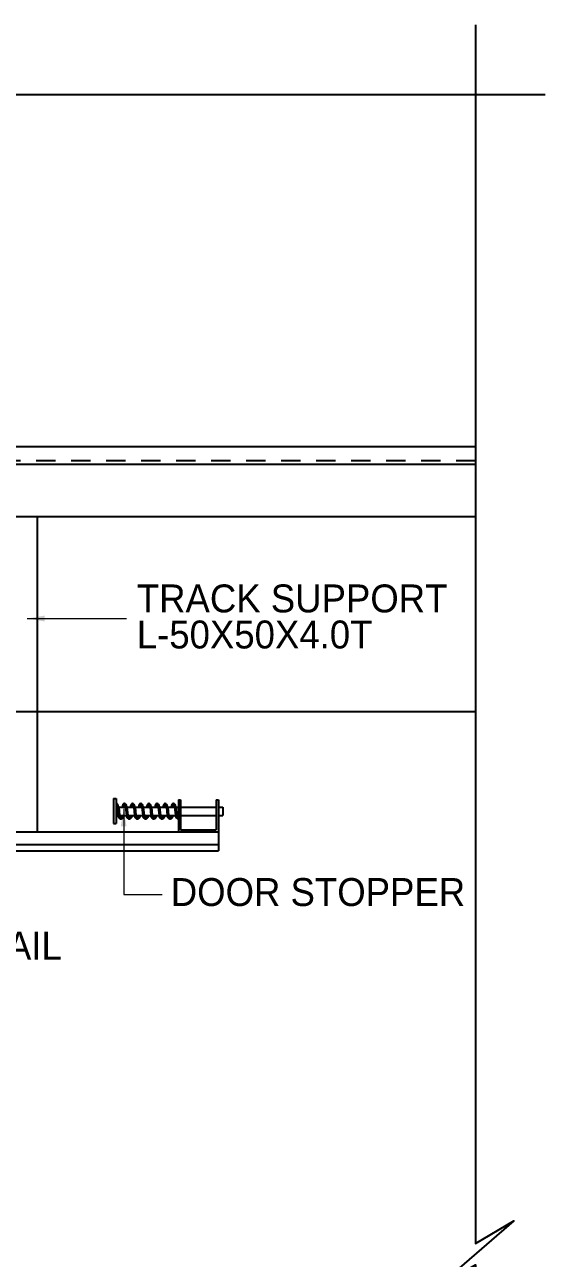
# Model space of a CAD drawing. Header units: millimetres. Extents: x 909 to 159266, y 137 to 21462.
# Drawn here: x 43934 to 45422, y 11241 to 14766 of the extents above; entities that cross this region are included whole.
import ezdxf

# ---------------------------------------------------------------- set-up
doc = ezdxf.new("R2010")
doc.units = ezdxf.units.MM
doc.header["$LTSCALE"] = 50
doc.header["$MEASUREMENT"] = 0
doc.linetypes.add('주단면도-2$0$HID', pattern=[2, 1.1, -0.9])
doc.linetypes.add('주단면도-2$0$주단면도-1$0$STD_CENTER', pattern=[66, 60, -2, 2, -2])
for name, color, linetype in [('OHD Track', 4, 'Continuous'), ('주단면도-2$0$HID', 7, '주단면도-2$0$HID'), ('주단면도-2$0$주단면도-1$0$A-FIN-TYP1', 6, 'Continuous'), ('주단면도-2$0$주단면도-1$0$A-ST-AXIS-CEN', 252, '주단면도-2$0$주단면도-1$0$STD_CENTER'), ('주단면도-2$0$주단면도-1$0$A-ST-CONC', 2, 'Continuous')]:
    doc.layers.add(name, color=color, linetype=linetype)
doc.layers.add('주단면도-2$0$A-ELEV-LIN2', color=7, linetype='Continuous', lineweight=25)
doc.styles.get("Standard").update_dxf_attribs({"font": 'NanumGothicBold.ttf'})
doc.styles.add('헤드라인', font='')
doc.styles.get('헤드라인').set_extended_font_data('HY울릉도M')
doc.dimstyles.new('ISO-25', dxfattribs={"dimtxt": 2.5, "dimasz": 2.5, "dimexe": 1.25, "dimexo": 0.625, "dimtad": 1, "dimtxsty": 'Standard', "dimcen": 2.5, "dimadec": 0, "dimazin": 0, "dimtfac": 1, "dimtmove": 0, "dimatfit": 3, "dimfxl": 1, "dimarcsym": 0})

# ---------------------------------------------------------------- blocks, each defined once
blk = doc.blocks.new('DOOR STOPPER')
at = {"color": 4}
for p, q in [((109463.3, 61094.3, 0), (109463.3, 61023.5, 0)), ((109463.3, 61094.3, 0), (109471.3, 61094.3, 0)), ((109471.3, 61094.3, 0), (109471.3, 61023.5, 0)), ((109648.8, 61091.2, 0), (109648.8, 60998.9, 0)), ((109648.8, 61091.2, 0), (109655.1, 61091.2, 0)), ((109655.1, 61091.2, 0), (109655.1, 61005.3, 0)), ((109756.9, 61091.2, 0), (109756.9, 61005.3, 0)), ((109756.9, 61091.2, 0), (109763.3, 61091.2, 0)), ((109763.3, 61091.2, 0), (109763.3, 60998.9, 0)), ((109471.3, 61069.8, 0), (109648.8, 61069.8, 0)), ((109471.3, 61045.8, 0), (109648.8, 61045.8, 0)), ((109655.1, 61069.8, 0), (109756.9, 61069.8, 0)), ((109655.1, 61045.8, 0), (109756.9, 61045.8, 0)), ((109763.3, 61069.8, 0), (109776, 61069.8, 0)), ((109763.3, 61045.8, 0), (109776, 61045.8, 0)), ((109776, 61069.8, 0), (109776, 61045.8, 0)), ((109463.3, 61023.5, 0), (109471.3, 61023.5, 0)), ((109648.8, 60998.9, 0), (109763.3, 60998.9, 0)), ((109655.1, 61005.3, 0), (109756.9, 61005.3, 0))]:
    blk.add_line(p, q, dxfattribs=at)
at = {"color": 4, "linetype": 'Continuous'}
for p, q in [((109474.5, 61069.4, 0), (109476.8, 61046.4, 0)), ((109478.1, 61070.1, 0), (109480.5, 61046.8, 0)), ((109497.8, 61069.4, 0), (109500.2, 61046.4, 0)), ((109501.5, 61070.1, 0), (109503.9, 61046.8, 0)), ((109521.2, 61069.4, 0), (109523.6, 61046.4, 0)), ((109524.8, 61070.1, 0), (109527.3, 61046.8, 0)), ((109544.6, 61069.4, 0), (109546.9, 61046.4, 0)), ((109548.2, 61070.1, 0), (109550.6, 61046.8, 0)), ((109567.9, 61069.4, 0), (109570.3, 61046.4, 0)), ((109571.6, 61070.1, 0), (109574, 61046.8, 0)), ((109591.3, 61069.4, 0), (109593.6, 61046.4, 0)), ((109594.9, 61070.1, 0), (109597.3, 61046.8, 0)), ((109614.6, 61069.4, 0), (109617, 61046.4, 0)), ((109618.3, 61070.1, 0), (109620.7, 61046.8, 0)), ((109638, 61069.7, 0), (109640.3, 61046.7, 0)), ((109641.6, 61070.4, 0), (109644, 61047.1, 0))]:
    blk.add_line(p, q, dxfattribs=at)
for centre, end_param in [((109471.3, 61064.3, 0), -0.032668), ((109494.7, 61064.3, 0), 1.199537), ((109518, 61064.3, 0), 1.199537), ((109541.4, 61064.3, 0), 1.199537), ((109564.7, 61064.3, 0), 1.199537), ((109588.1, 61064.3, 0), 1.199537), ((109611.4, 61064.3, 0), 1.199537), ((109634.8, 61064.5, 0), 1.199537)]:
    blk.add_ellipse(centre, major_axis=(-0.3, 15.6), ratio=0.477179, start_param=-1.195765, end_param=end_param, dxfattribs=at)
for points, knots in [([(109474.5, 61069.4, 0), (109474.3, 61070.2, 0), (109474.1, 61071, 0), (109473.6, 61072.7, 0), (109473.3, 61073.5, 0), (109472.6, 61074.8, 0), (109472.2, 61075.3, 0), (109471.7, 61075.9, 0), (109471.6, 61076, 0), (109471.4, 61076.1, 0), (109471.3, 61076.1, 0), (109471.3, 61076.2, 0)], [1.9539775, 1.9539775, 1.9539775, 1.9539775, 2.1548685, 2.1548685, 2.4122962, 2.4122962, 2.6697239, 2.6697239, 2.8449346, 2.8449346, 2.9444367, 2.9444367, 2.9444367, 2.9444367]), ([(109494.7, 61076.2, 0), (109494.6, 61076.1, 0), (109494.5, 61076.1, 0), (109494.3, 61075.9, 0), (109494.1, 61075.7, 0), (109493.7, 61075.3, 0), (109493.5, 61075.1, 0), (109492.9, 61074, 0), (109492.5, 61073.1, 0), (109491.9, 61071.4, 0), (109491.7, 61070.8, 0), (109491.6, 61069.8, 0)], [3.3387486, 3.3387486, 3.3387486, 3.3387486, 3.4898819, 3.4898819, 3.6410151, 3.6410151, 3.7921484, 3.7921484, 4.105162, 4.105162, 4.2730649, 4.2730649, 4.2730649, 4.2730649]), ([(109497.8, 61069.4, 0), (109497.7, 61070.2, 0), (109497.5, 61071, 0), (109497, 61072.7, 0), (109496.6, 61073.5, 0), (109495.9, 61074.8, 0), (109495.6, 61075.3, 0), (109495.1, 61075.9, 0), (109494.9, 61076, 0), (109494.7, 61076.1, 0), (109494.7, 61076.1, 0), (109494.7, 61076.2, 0)], [1.9539775, 1.9539775, 1.9539775, 1.9539775, 2.1548685, 2.1548685, 2.4122962, 2.4122962, 2.6697239, 2.6697239, 2.8449346, 2.8449346, 2.9444367, 2.9444367, 2.9444367, 2.9444367]), ([(109518, 61076.2, 0), (109518, 61076.1, 0), (109517.9, 61076.1, 0), (109517.6, 61075.9, 0), (109517.5, 61075.7, 0), (109517.1, 61075.3, 0), (109516.9, 61075.1, 0), (109516.3, 61074, 0), (109515.8, 61073.1, 0), (109515.3, 61071.4, 0), (109515.1, 61070.8, 0), (109515, 61069.8, 0)], [3.3387486, 3.3387486, 3.3387486, 3.3387486, 3.4898819, 3.4898819, 3.6410151, 3.6410151, 3.7921484, 3.7921484, 4.105162, 4.105162, 4.2730649, 4.2730649, 4.2730649, 4.2730649]), ([(109521.2, 61069.4, 0), (109521, 61070.2, 0), (109520.8, 61071, 0), (109520.3, 61072.7, 0), (109520, 61073.5, 0), (109519.3, 61074.8, 0), (109518.9, 61075.3, 0), (109518.4, 61075.9, 0), (109518.3, 61076, 0), (109518.1, 61076.1, 0), (109518, 61076.1, 0), (109518, 61076.2, 0)], [1.9539775, 1.9539775, 1.9539775, 1.9539775, 2.1548685, 2.1548685, 2.4122962, 2.4122962, 2.6697239, 2.6697239, 2.8449346, 2.8449346, 2.9444367, 2.9444367, 2.9444367, 2.9444367]), ([(109541.4, 61076.2, 0), (109541.3, 61076.1, 0), (109541.2, 61076.1, 0), (109541, 61075.9, 0), (109540.8, 61075.7, 0), (109540.5, 61075.3, 0), (109540.3, 61075.1, 0), (109539.6, 61074, 0), (109539.2, 61073.1, 0), (109538.6, 61071.4, 0), (109538.5, 61070.8, 0), (109538.3, 61069.8, 0)], [3.3387486, 3.3387486, 3.3387486, 3.3387486, 3.4898819, 3.4898819, 3.6410151, 3.6410151, 3.7921484, 3.7921484, 4.105162, 4.105162, 4.2730649, 4.2730649, 4.2730649, 4.2730649]), ([(109544.6, 61069.4, 0), (109544.4, 61070.2, 0), (109544.2, 61071, 0), (109543.7, 61072.7, 0), (109543.3, 61073.5, 0), (109542.7, 61074.8, 0), (109542.3, 61075.3, 0), (109541.8, 61075.9, 0), (109541.6, 61076, 0), (109541.4, 61076.1, 0), (109541.4, 61076.1, 0), (109541.4, 61076.2, 0)], [1.9539775, 1.9539775, 1.9539775, 1.9539775, 2.1548685, 2.1548685, 2.4122962, 2.4122962, 2.6697239, 2.6697239, 2.8449346, 2.8449346, 2.9444367, 2.9444367, 2.9444367, 2.9444367]), ([(109564.7, 61076.2, 0), (109564.7, 61076.1, 0), (109564.6, 61076.1, 0), (109564.3, 61075.9, 0), (109564.2, 61075.7, 0), (109563.8, 61075.3, 0), (109563.6, 61075.1, 0), (109563, 61074, 0), (109562.5, 61073.1, 0), (109562, 61071.4, 0), (109561.8, 61070.8, 0), (109561.7, 61069.8, 0)], [3.3387486, 3.3387486, 3.3387486, 3.3387486, 3.4898819, 3.4898819, 3.6410151, 3.6410151, 3.7921484, 3.7921484, 4.105162, 4.105162, 4.2730649, 4.2730649, 4.2730649, 4.2730649]), ([(109567.9, 61069.4, 0), (109567.8, 61070.2, 0), (109567.6, 61071, 0), (109567, 61072.7, 0), (109566.7, 61073.5, 0), (109566, 61074.8, 0), (109565.6, 61075.3, 0), (109565.1, 61075.9, 0), (109565, 61076, 0), (109564.8, 61076.1, 0), (109564.7, 61076.1, 0), (109564.7, 61076.2, 0)], [1.9539775, 1.9539775, 1.9539775, 1.9539775, 2.1548685, 2.1548685, 2.4122962, 2.4122962, 2.6697239, 2.6697239, 2.8449346, 2.8449346, 2.9444367, 2.9444367, 2.9444367, 2.9444367]), ([(109588.1, 61076.2, 0), (109588, 61076.1, 0), (109587.9, 61076.1, 0), (109587.7, 61075.9, 0), (109587.5, 61075.7, 0), (109587.2, 61075.3, 0), (109587, 61075.1, 0), (109586.3, 61074, 0), (109585.9, 61073.1, 0), (109585.3, 61071.4, 0), (109585.2, 61070.8, 0), (109585, 61069.8, 0)], [3.3387486, 3.3387486, 3.3387486, 3.3387486, 3.4898819, 3.4898819, 3.6410151, 3.6410151, 3.7921484, 3.7921484, 4.105162, 4.105162, 4.2730649, 4.2730649, 4.2730649, 4.2730649]), ([(109591.3, 61069.4, 0), (109591.1, 61070.2, 0), (109590.9, 61071, 0), (109590.4, 61072.7, 0), (109590.1, 61073.5, 0), (109589.4, 61074.8, 0), (109589, 61075.3, 0), (109588.5, 61075.9, 0), (109588.3, 61076, 0), (109588.1, 61076.1, 0), (109588.1, 61076.1, 0), (109588.1, 61076.2, 0)], [1.9539775, 1.9539775, 1.9539775, 1.9539775, 2.1548685, 2.1548685, 2.4122962, 2.4122962, 2.6697239, 2.6697239, 2.8449346, 2.8449346, 2.9444367, 2.9444367, 2.9444367, 2.9444367]), ([(109611.4, 61076.2, 0), (109611.4, 61076.1, 0), (109611.3, 61076.1, 0), (109611, 61075.9, 0), (109610.9, 61075.7, 0), (109610.5, 61075.3, 0), (109610.3, 61075.1, 0), (109609.7, 61074, 0), (109609.3, 61073.1, 0), (109608.7, 61071.4, 0), (109608.5, 61070.8, 0), (109608.4, 61069.8, 0)], [3.3387486, 3.3387486, 3.3387486, 3.3387486, 3.4898819, 3.4898819, 3.6410151, 3.6410151, 3.7921484, 3.7921484, 4.105162, 4.105162, 4.2730649, 4.2730649, 4.2730649, 4.2730649]), ([(109614.6, 61069.4, 0), (109614.5, 61070.2, 0), (109614.3, 61071, 0), (109613.8, 61072.7, 0), (109613.4, 61073.5, 0), (109612.7, 61074.8, 0), (109612.4, 61075.3, 0), (109611.9, 61075.9, 0), (109611.7, 61076, 0), (109611.5, 61076.1, 0), (109611.5, 61076.1, 0), (109611.4, 61076.2, 0)], [1.9539775, 1.9539775, 1.9539775, 1.9539775, 2.1548685, 2.1548685, 2.4122962, 2.4122962, 2.6697239, 2.6697239, 2.8449346, 2.8449346, 2.9444367, 2.9444367, 2.9444367, 2.9444367]), ([(109634.8, 61076.4, 0), (109634.7, 61076.4, 0), (109634.6, 61076.4, 0), (109634.4, 61076.2, 0), (109634.2, 61076, 0), (109633.8, 61075.6, 0), (109633.6, 61075.3, 0), (109633, 61074.3, 0), (109632.6, 61073.4, 0), (109632, 61071.7, 0), (109631.9, 61071.1, 0), (109631.7, 61070.1, 0)], [3.3387486, 3.3387486, 3.3387486, 3.3387486, 3.4898819, 3.4898819, 3.6410151, 3.6410151, 3.7921484, 3.7921484, 4.105162, 4.105162, 4.2730649, 4.2730649, 4.2730649, 4.2730649]), ([(109638, 61069.7, 0), (109637.8, 61070.5, 0), (109637.6, 61071.3, 0), (109637.1, 61073, 0), (109636.7, 61073.8, 0), (109636, 61075.1, 0), (109635.7, 61075.6, 0), (109635.2, 61076.2, 0), (109635, 61076.3, 0), (109634.8, 61076.4, 0), (109634.8, 61076.4, 0), (109634.8, 61076.4, 0)], [1.9539775, 1.9539775, 1.9539775, 1.9539775, 2.1548685, 2.1548685, 2.4122962, 2.4122962, 2.6697239, 2.6697239, 2.8449346, 2.8449346, 2.9444367, 2.9444367, 2.9444367, 2.9444367]), ([(109492.9, 61045.8, 0), (109491.5, 61041.4, 0), (109491.2, 61040.8, 0), (109490.7, 61039.9, 0), (109490.5, 61039.5, 0), (109490, 61038.8, 0), (109489.7, 61038.4, 0), (109489.2, 61037.8, 0), (109488.8, 61037.5, 0), (109488.2, 61036.9, 0), (109487.9, 61036.7, 0), (109487.3, 61036.4, 0), (109487.1, 61036.3, 0), (109486.7, 61036.1, 0), (109486.5, 61036, 0), (109486.1, 61035.9, 0), (109485.9, 61035.9, 0), (109485.6, 61035.8, 0), (109485.5, 61035.8, 0), (109485.3, 61035.8, 0), (109485.2, 61035.8, 0), (109484.8, 61035.8, 0), (109484.5, 61035.8, 0), (109484.2, 61035.9, 0), (109484.1, 61035.9, 0), (109483.9, 61035.9, 0), (109483.8, 61035.9, 0), (109483.7, 61036, 0), (109483.6, 61036, 0), (109483.4, 61036.1, 0), (109483.2, 61036.1, 0), (109482.7, 61036.3, 0), (109482.5, 61036.5, 0), (109482, 61036.8, 0), (109481.8, 61036.9, 0), (109481.5, 61037.1, 0), (109481.4, 61037.3, 0), (109481, 61037.6, 0), (109480.8, 61037.9, 0), (109480.3, 61038.4, 0), (109480.1, 61038.7, 0), (109479.5, 61039.5, 0), (109479.1, 61040.1, 0), (109478.5, 61041.3, 0), (109478.2, 61042, 0), (109477.7, 61043.4, 0), (109477.5, 61044.2, 0), (109477.2, 61045.3, 0), (109477.1, 61045.7, 0), (109476.8, 61046.4, 0)], [2.284157, 2.284157, 2.284157, 2.284157, 2.422346, 2.422346, 2.53296, 2.53296, 2.643575, 2.643575, 2.760459, 2.760459, 2.877343, 2.877343, 2.943322, 2.943322, 3.009301, 3.009301, 3.067956, 3.067956, 3.100399, 3.100399, 3.132842, 3.132842, 3.209433, 3.209433, 3.242764, 3.242764, 3.266879, 3.266879, 3.290995, 3.290995, 3.339227, 3.339227, 3.435689, 3.435689, 3.491675, 3.491675, 3.54766, 3.54766, 3.639733, 3.639733, 3.731806, 3.731806, 3.894315, 3.894315, 4.056824, 4.056824, 4.219333, 4.219333, 4.293854, 4.293854, 4.293854, 4.293854]), ([(109489.1, 61045.8, 0), (109489, 61045.5, 0), (109488.9, 61045.1, 0), (109488.4, 61043.7, 0), (109488, 61042.7, 0), (109487.2, 61041.2, 0), (109486.8, 61040.6, 0), (109486.1, 61040, 0), (109485.8, 61039.8, 0), (109485.4, 61039.6, 0), (109485.3, 61039.5, 0), (109485, 61039.5, 0), (109484.9, 61039.5, 0), (109484.6, 61039.6, 0), (109484.4, 61039.7, 0), (109483.9, 61040, 0), (109483.6, 61040.2, 0), (109483.1, 61040.8, 0), (109482.8, 61041.2, 0), (109482.2, 61042.2, 0), (109481.9, 61042.8, 0), (109481.3, 61044.4, 0), (109480.9, 61045.6, 0), (109480.7, 61046.8, 0)], [2.066081, 2.066081, 2.066081, 2.066081, 2.158304, 2.158304, 2.432845, 2.432845, 2.707387, 2.707387, 2.892355, 2.892355, 3.077323, 3.077323, 3.262291, 3.262291, 3.44726, 3.44726, 3.632228, 3.632228, 3.817196, 3.817196, 4.002164, 4.002164, 4.293854, 4.293854, 4.293854, 4.293854]), ([(109516.3, 61045.8, 0), (109514.8, 61041.4, 0), (109514.6, 61040.8, 0), (109514.1, 61039.9, 0), (109513.8, 61039.5, 0), (109513.3, 61038.8, 0), (109513.1, 61038.4, 0), (109512.5, 61037.8, 0), (109512.2, 61037.5, 0), (109511.6, 61036.9, 0), (109511.2, 61036.7, 0), (109510.7, 61036.4, 0), (109510.5, 61036.3, 0), (109510.1, 61036.1, 0), (109509.9, 61036, 0), (109509.4, 61035.9, 0), (109509.2, 61035.9, 0), (109509, 61035.8, 0), (109508.9, 61035.8, 0), (109508.7, 61035.8, 0), (109508.6, 61035.8, 0), (109508.2, 61035.8, 0), (109507.9, 61035.8, 0), (109507.5, 61035.9, 0), (109507.4, 61035.9, 0), (109507.2, 61035.9, 0), (109507.2, 61035.9, 0), (109507, 61036, 0), (109506.9, 61036, 0), (109506.7, 61036.1, 0), (109506.6, 61036.1, 0), (109506.1, 61036.3, 0), (109505.8, 61036.5, 0), (109505.4, 61036.8, 0), (109505.2, 61036.9, 0), (109504.9, 61037.1, 0), (109504.7, 61037.3, 0), (109504.3, 61037.6, 0), (109504.1, 61037.9, 0), (109503.6, 61038.4, 0), (109503.4, 61038.7, 0), (109502.8, 61039.5, 0), (109502.5, 61040.1, 0), (109501.9, 61041.3, 0), (109501.6, 61042, 0), (109501.1, 61043.4, 0), (109500.8, 61044.2, 0), (109500.5, 61045.3, 0), (109500.5, 61045.7, 0), (109500.2, 61046.4, 0)], [2.284157, 2.284157, 2.284157, 2.284157, 2.422346, 2.422346, 2.53296, 2.53296, 2.643575, 2.643575, 2.760459, 2.760459, 2.877343, 2.877343, 2.943322, 2.943322, 3.009301, 3.009301, 3.067956, 3.067956, 3.100399, 3.100399, 3.132842, 3.132842, 3.209433, 3.209433, 3.242764, 3.242764, 3.266879, 3.266879, 3.290995, 3.290995, 3.339227, 3.339227, 3.435689, 3.435689, 3.491675, 3.491675, 3.54766, 3.54766, 3.639733, 3.639733, 3.731806, 3.731806, 3.894315, 3.894315, 4.056824, 4.056824, 4.219333, 4.219333, 4.293854, 4.293854, 4.293854, 4.293854]), ([(109512.4, 61045.8, 0), (109512.3, 61045.5, 0), (109512.2, 61045.1, 0), (109511.8, 61043.7, 0), (109511.4, 61042.7, 0), (109510.6, 61041.2, 0), (109510.1, 61040.6, 0), (109509.4, 61040, 0), (109509.2, 61039.8, 0), (109508.8, 61039.6, 0), (109508.6, 61039.5, 0), (109508.3, 61039.5, 0), (109508.2, 61039.5, 0), (109507.9, 61039.6, 0), (109507.7, 61039.7, 0), (109507.3, 61040, 0), (109507, 61040.2, 0), (109506.4, 61040.8, 0), (109506.1, 61041.2, 0), (109505.6, 61042.2, 0), (109505.3, 61042.8, 0), (109504.6, 61044.4, 0), (109504.3, 61045.6, 0), (109504, 61046.8, 0)], [2.066081, 2.066081, 2.066081, 2.066081, 2.158304, 2.158304, 2.432845, 2.432845, 2.707387, 2.707387, 2.892355, 2.892355, 3.077323, 3.077323, 3.262291, 3.262291, 3.44726, 3.44726, 3.632228, 3.632228, 3.817196, 3.817196, 4.002164, 4.002164, 4.293854, 4.293854, 4.293854, 4.293854]), ([(109539.7, 61045.8, 0), (109538.2, 61041.4, 0), (109537.9, 61040.8, 0), (109537.4, 61039.9, 0), (109537.2, 61039.5, 0), (109536.7, 61038.8, 0), (109536.4, 61038.4, 0), (109535.9, 61037.8, 0), (109535.6, 61037.5, 0), (109534.9, 61036.9, 0), (109534.6, 61036.7, 0), (109534, 61036.4, 0), (109533.8, 61036.3, 0), (109533.4, 61036.1, 0), (109533.2, 61036, 0), (109532.8, 61035.9, 0), (109532.6, 61035.9, 0), (109532.3, 61035.8, 0), (109532.2, 61035.8, 0), (109532, 61035.8, 0), (109531.9, 61035.8, 0), (109531.5, 61035.8, 0), (109531.2, 61035.8, 0), (109530.9, 61035.9, 0), (109530.8, 61035.9, 0), (109530.6, 61035.9, 0), (109530.5, 61035.9, 0), (109530.4, 61036, 0), (109530.3, 61036, 0), (109530.1, 61036.1, 0), (109529.9, 61036.1, 0), (109529.5, 61036.3, 0), (109529.2, 61036.5, 0), (109528.7, 61036.8, 0), (109528.6, 61036.9, 0), (109528.2, 61037.1, 0), (109528.1, 61037.3, 0), (109527.7, 61037.6, 0), (109527.5, 61037.9, 0), (109527, 61038.4, 0), (109526.8, 61038.7, 0), (109526.2, 61039.5, 0), (109525.9, 61040.1, 0), (109525.2, 61041.3, 0), (109524.9, 61042, 0), (109524.4, 61043.4, 0), (109524.2, 61044.2, 0), (109523.9, 61045.3, 0), (109523.8, 61045.7, 0), (109523.6, 61046.4, 0)], [2.284157, 2.284157, 2.284157, 2.284157, 2.422346, 2.422346, 2.53296, 2.53296, 2.643575, 2.643575, 2.760459, 2.760459, 2.877343, 2.877343, 2.943322, 2.943322, 3.009301, 3.009301, 3.067956, 3.067956, 3.100399, 3.100399, 3.132842, 3.132842, 3.209433, 3.209433, 3.242764, 3.242764, 3.266879, 3.266879, 3.290995, 3.290995, 3.339227, 3.339227, 3.435689, 3.435689, 3.491675, 3.491675, 3.54766, 3.54766, 3.639733, 3.639733, 3.731806, 3.731806, 3.894315, 3.894315, 4.056824, 4.056824, 4.219333, 4.219333, 4.293854, 4.293854, 4.293854, 4.293854]), ([(109535.8, 61045.8, 0), (109535.7, 61045.5, 0), (109535.6, 61045.1, 0), (109535.1, 61043.7, 0), (109534.7, 61042.7, 0), (109533.9, 61041.2, 0), (109533.5, 61040.6, 0), (109532.8, 61040, 0), (109532.5, 61039.8, 0), (109532.1, 61039.6, 0), (109532, 61039.5, 0), (109531.7, 61039.5, 0), (109531.6, 61039.5, 0), (109531.3, 61039.6, 0), (109531.1, 61039.7, 0), (109530.6, 61040, 0), (109530.3, 61040.2, 0), (109529.8, 61040.8, 0), (109529.5, 61041.2, 0), (109528.9, 61042.2, 0), (109528.6, 61042.8, 0), (109528, 61044.4, 0), (109527.6, 61045.6, 0), (109527.4, 61046.8, 0)], [2.066081, 2.066081, 2.066081, 2.066081, 2.158304, 2.158304, 2.432845, 2.432845, 2.707387, 2.707387, 2.892355, 2.892355, 3.077323, 3.077323, 3.262291, 3.262291, 3.44726, 3.44726, 3.632228, 3.632228, 3.817196, 3.817196, 4.002164, 4.002164, 4.293854, 4.293854, 4.293854, 4.293854]), ([(109563, 61045.8, 0), (109561.5, 61041.4, 0), (109561.3, 61040.8, 0), (109560.8, 61039.9, 0), (109560.5, 61039.5, 0), (109560, 61038.8, 0), (109559.8, 61038.4, 0), (109559.2, 61037.8, 0), (109558.9, 61037.5, 0), (109558.3, 61036.9, 0), (109557.9, 61036.7, 0), (109557.4, 61036.4, 0), (109557.2, 61036.3, 0), (109556.8, 61036.1, 0), (109556.6, 61036, 0), (109556.2, 61035.9, 0), (109556, 61035.9, 0), (109555.7, 61035.8, 0), (109555.6, 61035.8, 0), (109555.4, 61035.8, 0), (109555.3, 61035.8, 0), (109554.9, 61035.8, 0), (109554.6, 61035.8, 0), (109554.2, 61035.9, 0), (109554.1, 61035.9, 0), (109553.9, 61035.9, 0), (109553.9, 61035.9, 0), (109553.7, 61036, 0), (109553.7, 61036, 0), (109553.4, 61036.1, 0), (109553.3, 61036.1, 0), (109552.8, 61036.3, 0), (109552.5, 61036.5, 0), (109552.1, 61036.8, 0), (109551.9, 61036.9, 0), (109551.6, 61037.1, 0), (109551.4, 61037.3, 0), (109551.1, 61037.6, 0), (109550.8, 61037.9, 0), (109550.4, 61038.4, 0), (109550.1, 61038.7, 0), (109549.6, 61039.5, 0), (109549.2, 61040.1, 0), (109548.6, 61041.3, 0), (109548.3, 61042, 0), (109547.8, 61043.4, 0), (109547.5, 61044.2, 0), (109547.3, 61045.3, 0), (109547.2, 61045.7, 0), (109546.9, 61046.4, 0)], [2.284157, 2.284157, 2.284157, 2.284157, 2.422346, 2.422346, 2.53296, 2.53296, 2.643575, 2.643575, 2.760459, 2.760459, 2.877343, 2.877343, 2.943322, 2.943322, 3.009301, 3.009301, 3.067956, 3.067956, 3.100399, 3.100399, 3.132842, 3.132842, 3.209433, 3.209433, 3.242764, 3.242764, 3.266879, 3.266879, 3.290995, 3.290995, 3.339227, 3.339227, 3.435689, 3.435689, 3.491675, 3.491675, 3.54766, 3.54766, 3.639733, 3.639733, 3.731806, 3.731806, 3.894315, 3.894315, 4.056824, 4.056824, 4.219333, 4.219333, 4.293854, 4.293854, 4.293854, 4.293854]), ([(109559.1, 61045.8, 0), (109559, 61045.5, 0), (109558.9, 61045.1, 0), (109558.5, 61043.7, 0), (109558.1, 61042.7, 0), (109557.3, 61041.2, 0), (109556.8, 61040.6, 0), (109556.1, 61040, 0), (109555.9, 61039.8, 0), (109555.5, 61039.6, 0), (109555.3, 61039.5, 0), (109555, 61039.5, 0), (109554.9, 61039.5, 0), (109554.6, 61039.6, 0), (109554.4, 61039.7, 0), (109554, 61040, 0), (109553.7, 61040.2, 0), (109553.1, 61040.8, 0), (109552.8, 61041.2, 0), (109552.3, 61042.2, 0), (109552, 61042.8, 0), (109551.3, 61044.4, 0), (109551, 61045.6, 0), (109550.7, 61046.8, 0)], [2.066081, 2.066081, 2.066081, 2.066081, 2.158304, 2.158304, 2.432845, 2.432845, 2.707387, 2.707387, 2.892355, 2.892355, 3.077323, 3.077323, 3.262291, 3.262291, 3.44726, 3.44726, 3.632228, 3.632228, 3.817196, 3.817196, 4.002164, 4.002164, 4.293854, 4.293854, 4.293854, 4.293854]), ([(109586.4, 61045.8, 0), (109584.9, 61041.4, 0), (109584.6, 61040.8, 0), (109584.1, 61039.9, 0), (109583.9, 61039.5, 0), (109583.4, 61038.8, 0), (109583.1, 61038.4, 0), (109582.6, 61037.8, 0), (109582.3, 61037.5, 0), (109581.6, 61036.9, 0), (109581.3, 61036.7, 0), (109580.7, 61036.4, 0), (109580.6, 61036.3, 0), (109580.1, 61036.1, 0), (109579.9, 61036, 0), (109579.5, 61035.9, 0), (109579.3, 61035.9, 0), (109579, 61035.8, 0), (109578.9, 61035.8, 0), (109578.7, 61035.8, 0), (109578.6, 61035.8, 0), (109578.2, 61035.8, 0), (109578, 61035.8, 0), (109577.6, 61035.9, 0), (109577.5, 61035.9, 0), (109577.3, 61035.9, 0), (109577.2, 61035.9, 0), (109577.1, 61036, 0), (109577, 61036, 0), (109576.8, 61036.1, 0), (109576.6, 61036.1, 0), (109576.2, 61036.3, 0), (109575.9, 61036.5, 0), (109575.4, 61036.8, 0), (109575.3, 61036.9, 0), (109575, 61037.1, 0), (109574.8, 61037.3, 0), (109574.4, 61037.6, 0), (109574.2, 61037.9, 0), (109573.7, 61038.4, 0), (109573.5, 61038.7, 0), (109572.9, 61039.5, 0), (109572.6, 61040.1, 0), (109571.9, 61041.3, 0), (109571.7, 61042, 0), (109571.1, 61043.4, 0), (109570.9, 61044.2, 0), (109570.6, 61045.3, 0), (109570.5, 61045.7, 0), (109570.3, 61046.4, 0)], [2.284157, 2.284157, 2.284157, 2.284157, 2.422346, 2.422346, 2.53296, 2.53296, 2.643575, 2.643575, 2.760459, 2.760459, 2.877343, 2.877343, 2.943322, 2.943322, 3.009301, 3.009301, 3.067956, 3.067956, 3.100399, 3.100399, 3.132842, 3.132842, 3.209433, 3.209433, 3.242764, 3.242764, 3.266879, 3.266879, 3.290995, 3.290995, 3.339227, 3.339227, 3.435689, 3.435689, 3.491675, 3.491675, 3.54766, 3.54766, 3.639733, 3.639733, 3.731806, 3.731806, 3.894315, 3.894315, 4.056824, 4.056824, 4.219333, 4.219333, 4.293854, 4.293854, 4.293854, 4.293854]), ([(109582.5, 61045.8, 0), (109582.4, 61045.5, 0), (109582.3, 61045.1, 0), (109581.9, 61043.7, 0), (109581.5, 61042.7, 0), (109580.6, 61041.2, 0), (109580.2, 61040.6, 0), (109579.5, 61040, 0), (109579.3, 61039.8, 0), (109578.8, 61039.6, 0), (109578.7, 61039.5, 0), (109578.4, 61039.5, 0), (109578.3, 61039.5, 0), (109578, 61039.6, 0), (109577.8, 61039.7, 0), (109577.3, 61040, 0), (109577.1, 61040.2, 0), (109576.5, 61040.8, 0), (109576.2, 61041.2, 0), (109575.6, 61042.2, 0), (109575.4, 61042.8, 0), (109574.7, 61044.4, 0), (109574.3, 61045.6, 0), (109574.1, 61046.8, 0)], [2.066081, 2.066081, 2.066081, 2.066081, 2.158304, 2.158304, 2.432845, 2.432845, 2.707387, 2.707387, 2.892355, 2.892355, 3.077323, 3.077323, 3.262291, 3.262291, 3.44726, 3.44726, 3.632228, 3.632228, 3.817196, 3.817196, 4.002164, 4.002164, 4.293854, 4.293854, 4.293854, 4.293854]), ([(109609.7, 61045.8, 0), (109608.2, 61041.4, 0), (109608, 61040.8, 0), (109607.5, 61039.9, 0), (109607.2, 61039.5, 0), (109606.7, 61038.8, 0), (109606.5, 61038.4, 0), (109605.9, 61037.8, 0), (109605.6, 61037.5, 0), (109605, 61036.9, 0), (109604.7, 61036.7, 0), (109604.1, 61036.4, 0), (109603.9, 61036.3, 0), (109603.5, 61036.1, 0), (109603.3, 61036, 0), (109602.9, 61035.9, 0), (109602.7, 61035.9, 0), (109602.4, 61035.8, 0), (109602.3, 61035.8, 0), (109602.1, 61035.8, 0), (109602, 61035.8, 0), (109601.6, 61035.8, 0), (109601.3, 61035.8, 0), (109600.9, 61035.9, 0), (109600.8, 61035.9, 0), (109600.7, 61035.9, 0), (109600.6, 61035.9, 0), (109600.4, 61036, 0), (109600.4, 61036, 0), (109600.1, 61036.1, 0), (109600, 61036.1, 0), (109599.5, 61036.3, 0), (109599.2, 61036.5, 0), (109598.8, 61036.8, 0), (109598.6, 61036.9, 0), (109598.3, 61037.1, 0), (109598.2, 61037.3, 0), (109597.8, 61037.6, 0), (109597.5, 61037.9, 0), (109597.1, 61038.4, 0), (109596.9, 61038.7, 0), (109596.3, 61039.5, 0), (109595.9, 61040.1, 0), (109595.3, 61041.3, 0), (109595, 61042, 0), (109594.5, 61043.4, 0), (109594.3, 61044.2, 0), (109594, 61045.3, 0), (109593.9, 61045.7, 0), (109593.6, 61046.4, 0)], [2.284157, 2.284157, 2.284157, 2.284157, 2.422346, 2.422346, 2.53296, 2.53296, 2.643575, 2.643575, 2.760459, 2.760459, 2.877343, 2.877343, 2.943322, 2.943322, 3.009301, 3.009301, 3.067956, 3.067956, 3.100399, 3.100399, 3.132842, 3.132842, 3.209433, 3.209433, 3.242764, 3.242764, 3.266879, 3.266879, 3.290995, 3.290995, 3.339227, 3.339227, 3.435689, 3.435689, 3.491675, 3.491675, 3.54766, 3.54766, 3.639733, 3.639733, 3.731806, 3.731806, 3.894315, 3.894315, 4.056824, 4.056824, 4.219333, 4.219333, 4.293854, 4.293854, 4.293854, 4.293854]), ([(109605.9, 61045.8, 0), (109605.8, 61045.5, 0), (109605.7, 61045.1, 0), (109605.2, 61043.7, 0), (109604.8, 61042.7, 0), (109604, 61041.2, 0), (109603.5, 61040.6, 0), (109602.9, 61040, 0), (109602.6, 61039.8, 0), (109602.2, 61039.6, 0), (109602, 61039.5, 0), (109601.8, 61039.5, 0), (109601.6, 61039.5, 0), (109601.3, 61039.6, 0), (109601.1, 61039.7, 0), (109600.7, 61040, 0), (109600.4, 61040.2, 0), (109599.9, 61040.8, 0), (109599.6, 61041.2, 0), (109599, 61042.2, 0), (109598.7, 61042.8, 0), (109598.1, 61044.4, 0), (109597.7, 61045.6, 0), (109597.4, 61046.8, 0)], [2.066081, 2.066081, 2.066081, 2.066081, 2.158304, 2.158304, 2.432845, 2.432845, 2.707387, 2.707387, 2.892355, 2.892355, 3.077323, 3.077323, 3.262291, 3.262291, 3.44726, 3.44726, 3.632228, 3.632228, 3.817196, 3.817196, 4.002164, 4.002164, 4.293854, 4.293854, 4.293854, 4.293854]), ([(109633.1, 61045.8, 0), (109631.6, 61041.4, 0), (109631.3, 61040.8, 0), (109630.8, 61039.9, 0), (109630.6, 61039.5, 0), (109630.1, 61038.8, 0), (109629.8, 61038.4, 0), (109629.3, 61037.8, 0), (109629, 61037.5, 0), (109628.3, 61036.9, 0), (109628, 61036.7, 0), (109627.5, 61036.4, 0), (109627.3, 61036.3, 0), (109626.9, 61036.1, 0), (109626.6, 61036, 0), (109626.2, 61035.9, 0), (109626, 61035.9, 0), (109625.7, 61035.8, 0), (109625.6, 61035.8, 0), (109625.4, 61035.8, 0), (109625.3, 61035.8, 0), (109625, 61035.8, 0), (109624.7, 61035.8, 0), (109624.3, 61035.9, 0), (109624.2, 61035.9, 0), (109624, 61035.9, 0), (109624, 61035.9, 0), (109623.8, 61036, 0), (109623.7, 61036, 0), (109623.5, 61036.1, 0), (109623.3, 61036.1, 0), (109622.9, 61036.3, 0), (109622.6, 61036.5, 0), (109622.1, 61036.8, 0), (109622, 61036.9, 0), (109621.7, 61037.1, 0), (109621.5, 61037.3, 0), (109621.1, 61037.6, 0), (109620.9, 61037.9, 0), (109620.4, 61038.4, 0), (109620.2, 61038.7, 0), (109619.6, 61039.5, 0), (109619.3, 61040.1, 0), (109618.7, 61041.3, 0), (109618.4, 61042, 0), (109617.8, 61043.4, 0), (109617.6, 61044.2, 0), (109617.3, 61045.3, 0), (109617.2, 61045.7, 0), (109617, 61046.4, 0)], [2.284157, 2.284157, 2.284157, 2.284157, 2.422346, 2.422346, 2.53296, 2.53296, 2.643575, 2.643575, 2.760459, 2.760459, 2.877343, 2.877343, 2.943322, 2.943322, 3.009301, 3.009301, 3.067956, 3.067956, 3.100399, 3.100399, 3.132842, 3.132842, 3.209433, 3.209433, 3.242764, 3.242764, 3.266879, 3.266879, 3.290995, 3.290995, 3.339227, 3.339227, 3.435689, 3.435689, 3.491675, 3.491675, 3.54766, 3.54766, 3.639733, 3.639733, 3.731806, 3.731806, 3.894315, 3.894315, 4.056824, 4.056824, 4.219333, 4.219333, 4.293854, 4.293854, 4.293854, 4.293854]), ([(109629.2, 61045.8, 0), (109629.1, 61045.5, 0), (109629, 61045.1, 0), (109628.6, 61043.7, 0), (109628.2, 61042.7, 0), (109627.3, 61041.2, 0), (109626.9, 61040.6, 0), (109626.2, 61040, 0), (109626, 61039.8, 0), (109625.6, 61039.6, 0), (109625.4, 61039.5, 0), (109625.1, 61039.5, 0), (109625, 61039.5, 0), (109624.7, 61039.6, 0), (109624.5, 61039.7, 0), (109624, 61040, 0), (109623.8, 61040.2, 0), (109623.2, 61040.8, 0), (109622.9, 61041.2, 0), (109622.3, 61042.2, 0), (109622.1, 61042.8, 0), (109621.4, 61044.4, 0), (109621.1, 61045.6, 0), (109620.8, 61046.8, 0)], [2.066081, 2.066081, 2.066081, 2.066081, 2.158304, 2.158304, 2.432845, 2.432845, 2.707387, 2.707387, 2.892355, 2.892355, 3.077323, 3.077323, 3.262291, 3.262291, 3.44726, 3.44726, 3.632228, 3.632228, 3.817196, 3.817196, 4.002164, 4.002164, 4.293854, 4.293854, 4.293854, 4.293854]), ([(109648.8, 61036.1, 0), (109648.7, 61036.1, 0), (109648.6, 61036.1, 0), (109648.3, 61036.1, 0), (109648, 61036.1, 0), (109647.6, 61036.2, 0), (109647.5, 61036.2, 0), (109647.3, 61036.2, 0), (109647.3, 61036.2, 0), (109647.1, 61036.3, 0), (109647, 61036.3, 0), (109646.8, 61036.4, 0), (109646.7, 61036.4, 0), (109646.2, 61036.6, 0), (109645.9, 61036.8, 0), (109645.5, 61037.1, 0), (109645.3, 61037.2, 0), (109645, 61037.4, 0), (109644.8, 61037.5, 0), (109644.4, 61037.9, 0), (109644.2, 61038.1, 0), (109643.8, 61038.7, 0), (109643.5, 61039, 0), (109643, 61039.8, 0), (109642.6, 61040.4, 0), (109642, 61041.6, 0), (109641.7, 61042.3, 0), (109641.2, 61043.7, 0), (109640.9, 61044.5, 0), (109640.7, 61045.6, 0), (109640.6, 61046, 0), (109640.3, 61046.7, 0)], [3.112771, 3.112771, 3.112771, 3.112771, 3.132842, 3.132842, 3.209433, 3.209433, 3.242764, 3.242764, 3.266879, 3.266879, 3.290995, 3.290995, 3.339227, 3.339227, 3.435689, 3.435689, 3.491675, 3.491675, 3.54766, 3.54766, 3.639733, 3.639733, 3.731806, 3.731806, 3.894315, 3.894315, 4.056824, 4.056824, 4.219333, 4.219333, 4.293854, 4.293854, 4.293854, 4.293854]), ([(109648.8, 61039.8, 0), (109648.7, 61039.8, 0), (109648.6, 61039.8, 0), (109648.4, 61039.8, 0), (109648.3, 61039.8, 0), (109648, 61039.9, 0), (109647.8, 61039.9, 0), (109647.4, 61040.3, 0), (109647.1, 61040.5, 0), (109646.5, 61041.1, 0), (109646.2, 61041.5, 0), (109645.7, 61042.5, 0), (109645.4, 61043.1, 0), (109644.7, 61044.7, 0), (109644.4, 61045.8, 0), (109644.1, 61047.1, 0)], [3.004813, 3.004813, 3.004813, 3.004813, 3.077323, 3.077323, 3.262291, 3.262291, 3.44726, 3.44726, 3.632228, 3.632228, 3.817196, 3.817196, 4.002164, 4.002164, 4.293854, 4.293854, 4.293854, 4.293854])]:
    blk.add_open_spline(points, degree=3, knots=knots, dxfattribs=at)
blk.add_open_spline([(109471.3, 61076.2, 0), (109471.3, 61076.2, 0), (109471.3, 61076.1, 0), (109471.3, 61076.1, 0)], degree=3, dxfattribs=at)
blk = doc.blocks.new('OHD3 단면')
at = {"layer": 'OHD Track'}
for p, q in [((1632.9, 675, 0), (1632.9, 1575, 0)), ((50, 675, 0), (2150, 675, 0)), ((2150, 675, 0), (2150, 621.5, 0)), ((50, 639, 0), (2150, 639, 0)), ((50, 621.5, 0), (2150, 621.5, 0))]:
    blk.add_line(p, q, dxfattribs=at)
blk.add_blockref('DOOR STOPPER', (-107613.3, -60323.9, 0))

msp = doc.modelspace()

# ---------------------------------------------------------------- linework, layer by layer
at = {"color": 2}
for points in [[(45222, 14765.7), (45222, 11283.9), (45331.9, 11348.6), (45112.1, 11157.8), (45222, 11222.5), (45222, 7740.7)], [(45422, 14565.7), (42200.6, 14565.7), (42265.2, 14455.8), (42074.4, 14675.7), (42139.1, 14565.7), (38917.7, 14565.7)]]:
    msp.add_lwpolyline(points, dxfattribs=at)
at = {"layer": '주단면도-2$0$A-ELEV-LIN2'}
msp.add_line((42987.9, 12803.4), (45222, 12803.4), dxfattribs=at)
at = {"layer": '주단면도-2$0$HID', "color": 8}
msp.add_line((45222, 13519.4), (41472.9, 13519.4), dxfattribs=at)
at = {"layer": '주단면도-2$0$주단면도-1$0$A-FIN-TYP1'}
msp.add_line((45222, 13559.4), (41462.9, 13559.4), dxfattribs=at)
at = {"layer": '주단면도-2$0$주단면도-1$0$A-ST-AXIS-CEN', "linetype": 'Continuous'}
msp.add_line((45222, 13559.4), (39117.7, 13559.4), dxfattribs=at)
at = {"layer": '주단면도-2$0$주단면도-1$0$A-ST-CONC'}
for p, q in [((45222, 13509.4), (41937.9, 13509.4)), ((45222, 13359.4), (41707.9, 13359.4))]:
    msp.add_line(p, q, dxfattribs=at)

# ---------------------------------------------------------------- block references
msp.add_blockref('OHD3 단면', (42337.9, 11784.4))

# ---------------------------------------------------------------- texts
at = {"color": 3, "style": '헤드라인'}
for s, height, p in [('TRACK SUPPORT', 79.834, (44254.5, 13086.7)), ('L-50X50X4.0T', 79.834, (44254.5, 12983.7)), ('DOOR STOPPER', 79.834, (44351.6, 12247.9)), ('"H"DETAIL', 79.83, (43525, 12094.5))]:
    msp.add_text(s, height=height, dxfattribs=at).set_placement(p)

# ---------------------------------------------------------------- leaders
for points in [[(43940.9, 13069.2), (44225.1, 13069.2)], [(44217, 12525.6), (44217, 12280.7), (44327, 12280.7)]]:
    msp.add_leader(points, dimstyle='ISO-25', override={"dimasz": 50, "dimtad": 0, "dimclrd": 1, "dimlwd": 9})

doc.saveas('drawing.dxf')
